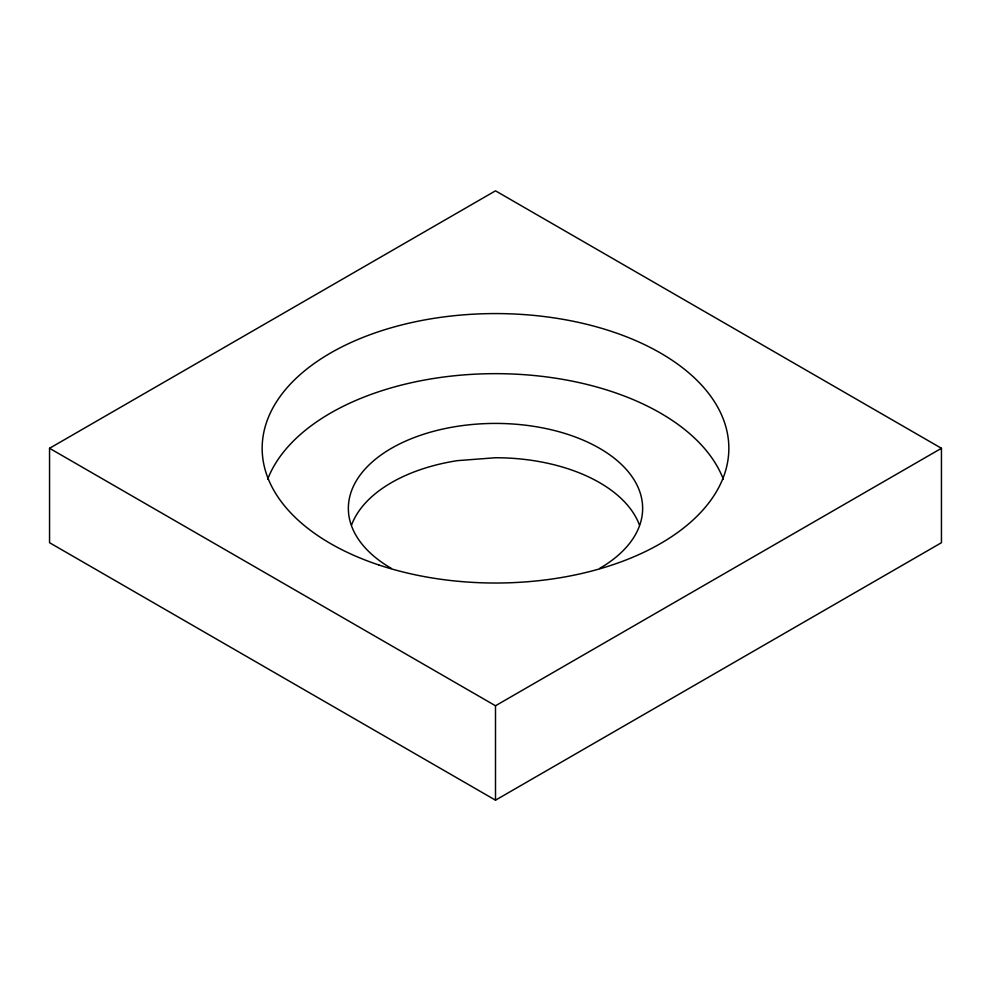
<?xml version="1.0" encoding="UTF-8"?>
<svg xmlns="http://www.w3.org/2000/svg" width="991" height="991" viewBox="0 0 991 991"><rect width="100%" height="100%" fill="white"/><g stroke="black" fill="none" stroke-linecap="round" stroke-linejoin="round"><path stroke-width="1.49" d="M49.55 448.291L495.5 190.829L941.45 448.291L941.45 542.709L495.5 800.171L49.55 542.709L49.55 448.291L495.5 705.765L941.45 448.291M495.5 705.765L495.5 800.171M351.57 525.019A147.151 84.966 0 0 1 457.408 460.642L495.5 457.743A147.151 84.966 0 0 1 639.43 525.019M267.694 479.173A233.343 134.726 0 0 1 495.5 373.657A233.343 134.726 0 0 1 723.306 479.173M391.445 568.45A147.151 84.966 0 0 1 391.445 448.304A147.151 84.966 0 0 1 599.555 448.304A147.151 84.966 0 0 1 599.555 568.45M378.822 564.969A233.343 134.726 0 0 0 728.843 448.291A233.343 134.726 0 0 0 378.822 331.626A233.343 134.726 0 0 0 378.822 564.969"/></g></svg>
